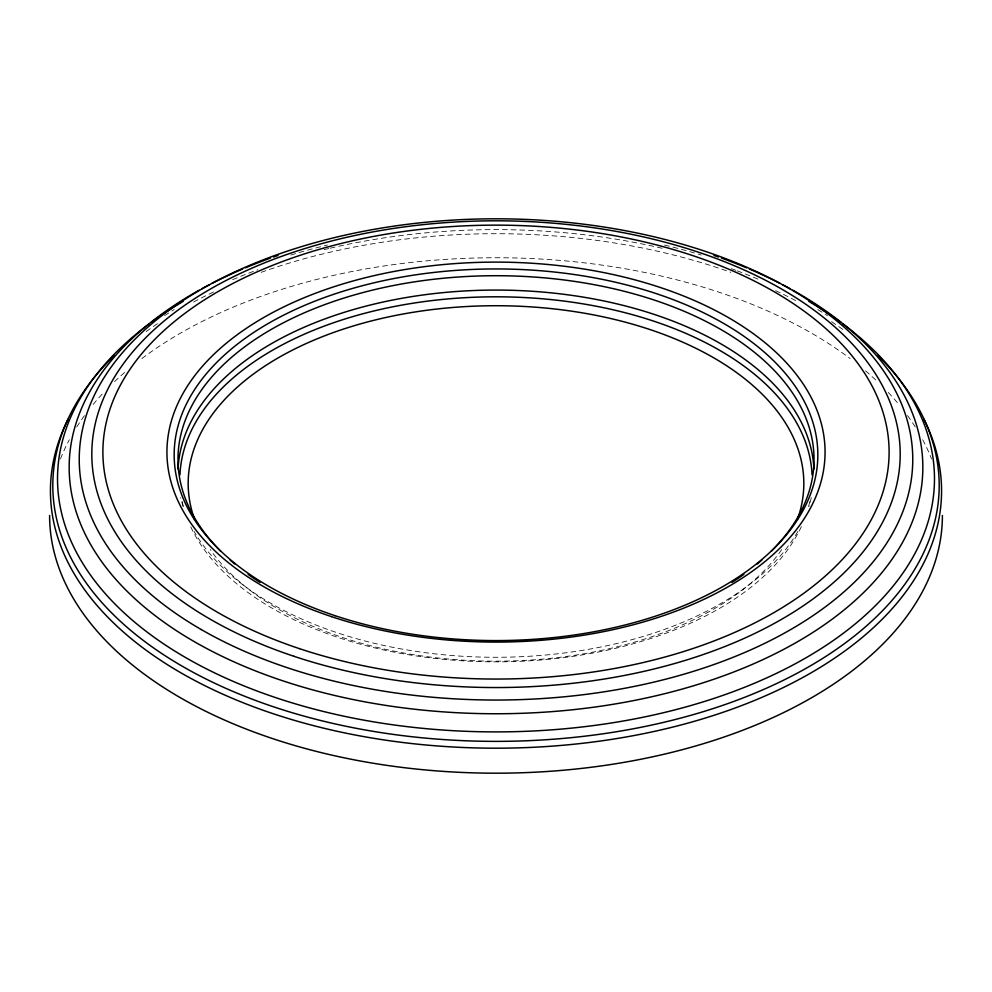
<?xml version="1.0" encoding="UTF-8"?>
<svg xmlns="http://www.w3.org/2000/svg" width="992" height="992" viewBox="0 0 992 992"><rect width="100%" height="100%" fill="white"/><g stroke="black" fill="none" stroke-linecap="round" stroke-linejoin="round"><path stroke-width="0.74" stroke-dasharray="4.96 3.72" d="M781.708 549.593A307.83 177.729 0 0 1 496 661.168A307.83 177.729 0 0 1 210.292 549.593M809.757 501.667A316.138 182.516 0 0 1 808.716 506.131M801.362 526.566A316.138 182.516 0 0 1 496 661.85A316.138 182.516 0 0 1 190.638 526.566M183.284 506.131A316.138 182.516 0 0 1 182.243 501.667M811.295 497.637A318.01 183.607 0 0 1 808.864 506.59M797.903 531.377A318.01 183.607 0 0 1 496 657.274A318.01 183.607 0 0 1 194.097 531.377M183.136 506.59A318.01 183.607 0 0 1 180.705 497.637M60.487 458.887A446.4 257.722 0 0 1 69.304 439.741M76.756 426.944A446.4 257.722 0 0 1 84.481 415.586M93.136 404.451A446.4 257.722 0 0 1 103.738 392.435M114.502 381.635A446.4 257.722 0 0 1 126.455 370.884M141.844 358.571A446.4 257.722 0 0 1 850.156 358.571M865.545 370.884A446.4 257.722 0 0 1 877.498 381.635M888.262 392.435A446.4 257.722 0 0 1 898.864 404.451M907.519 415.586A446.4 257.722 0 0 1 915.244 426.944M922.696 439.741A446.4 257.722 0 0 1 931.513 458.887M164.56 315.63A443.188 255.874 0 0 1 174.17 309.578M232.661 279.694A443.188 255.874 0 0 1 257.734 269.75M324.124 249.649A443.188 255.874 0 0 1 328.674 248.558M330.2 248.198A443.188 255.874 0 0 1 664.838 248.918M731.265 268.646A443.188 255.874 0 0 1 735.766 270.308M737.267 270.866A443.188 255.874 0 0 1 759.339 279.694M817.83 309.578A443.188 255.874 0 0 1 827.44 315.63M146.233 331.576A445.569 257.25 0 0 1 160.419 321.718M193.589 302.027A445.569 257.25 0 0 1 216.368 290.668M261.181 272.329A445.569 257.25 0 0 1 730.819 272.329M775.632 290.668A445.569 257.25 0 0 1 798.411 302.027M831.581 321.718A445.569 257.25 0 0 1 845.767 331.576M290.805 255.031A438.476 253.146 0 0 1 327.447 245.049M664.553 245.049A438.476 253.146 0 0 1 701.195 255.031"/><path stroke-width="1.49" d="M220.596 551.13A318.01 183.607 0 0 1 496 275.714A318.01 183.607 0 0 1 771.404 551.13M761.868 560.058A318.01 183.607 0 0 1 757.318 563.964M743.888 574.343A318.01 183.607 0 0 1 731.997 582.391M260.003 582.391A318.01 183.607 0 0 1 248.112 574.343M234.682 563.964A318.01 183.607 0 0 1 230.132 560.058M792.806 290.234A426.833 246.425 0 0 1 799.465 640.621A426.833 246.425 0 0 1 192.535 640.621A426.833 246.425 0 0 1 199.194 290.234M201.736 288.821A426.833 246.425 0 0 1 209.51 284.654M212.152 283.29A426.833 246.425 0 0 1 242.581 269.03M245.458 267.815A426.833 246.425 0 0 1 270.506 258.094M273.507 257.027A426.833 246.425 0 0 1 278.033 255.452M713.967 255.452A426.833 246.425 0 0 1 718.493 257.027M721.494 258.094A426.833 246.425 0 0 1 746.542 267.815M749.419 269.03A426.833 246.425 0 0 1 779.848 283.29M782.49 284.654A426.833 246.425 0 0 1 790.264 288.821M843.25 324.186A438.476 253.146 0 0 1 792.484 665.26A438.476 253.146 0 0 1 199.516 665.26A438.476 253.146 0 0 1 148.75 324.186M151.243 322.338A438.476 253.146 0 0 1 165.416 312.443M168.082 310.694A438.476 253.146 0 0 1 183.148 301.382M808.852 301.382A438.476 253.146 0 0 1 823.918 310.694M826.584 312.443A438.476 253.146 0 0 1 840.757 322.338M877.784 355.545A443.188 255.874 0 0 1 781.907 681.008A443.188 255.874 0 0 1 210.093 681.008A443.188 255.874 0 0 1 114.216 355.545M923.899 419.219A445.569 257.25 0 0 1 496 748.191A445.569 257.25 0 0 1 68.101 419.219M942.4 515.468A446.4 257.722 0 0 1 496 773.19A446.4 257.722 0 0 1 49.6 515.468M194.494 519.262A307.83 177.729 0 0 1 496 305.722A307.83 177.729 0 0 1 797.506 519.262M179.961 474.883A316.138 182.516 0 0 1 496 296.806A316.138 182.516 0 0 1 812.039 474.883M178.076 469.204A318.01 183.607 0 0 1 496 290.073A318.01 183.607 0 0 1 813.924 469.204M335.085 615.685A321.83 185.814 0 0 0 817.83 454.77A321.83 185.814 0 0 0 335.085 293.843A321.83 185.814 0 0 0 335.085 615.685M331.464 616.627A329.059 189.98 0 0 0 825.059 452.092A329.059 189.98 0 0 0 331.464 287.568A329.059 189.98 0 0 0 331.464 616.627M299.448 648.644A393.105 226.957 0 0 0 889.105 452.092A393.105 226.957 0 0 0 299.448 255.539A393.105 226.957 0 0 0 299.448 648.644M293.905 656.282A404.203 233.368 0 0 0 900.203 454.175A404.203 233.368 0 0 0 293.905 252.08A404.203 233.368 0 0 0 293.905 656.282M201.302 629.573A416.776 240.622 0 0 0 898.566 521.705A416.776 240.622 0 0 0 388.132 227.007A416.776 240.622 0 0 0 201.302 629.573"/></g></svg>
